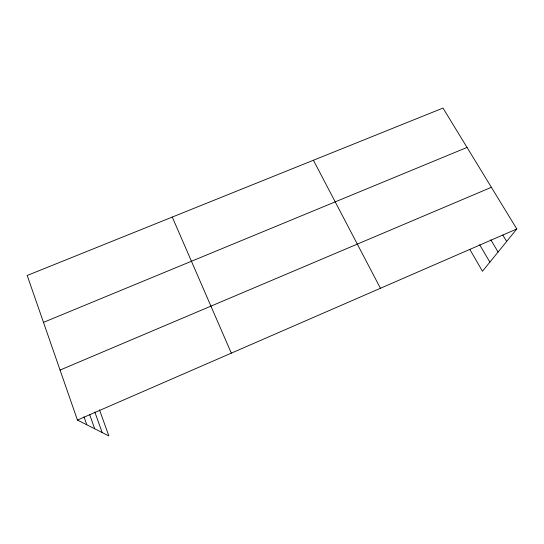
<?xml version="1.0" encoding="UTF-8"?>
<svg xmlns="http://www.w3.org/2000/svg" width="544" height="544" viewBox="0 0 544 544"><rect width="100%" height="100%" fill="white"/><g stroke="black" fill="none" stroke-linecap="round" stroke-linejoin="round"><path stroke-width="0.82" d="M99.491 409.843L108.868 435.934L77.438 420.07L27.2 275.475L443 108.066L516.8 228.963L482.48 271.245L469.771 249.329M77.438 420.07L516.8 228.963M60.064 370.063L491.375 187.313M43.493 322.361L467.031 147.431M502.778 234.994L506.661 241.454M490.804 239.795L498.073 252.035M479.679 244.759L489.872 262.14M313.419 160.242L380.433 288.279M172.271 217.07L231.322 353.138M94.833 411.998L102.17 432.548M89.638 414.501L94.697 428.781M84.014 416.826L86.816 424.796"/></g></svg>
